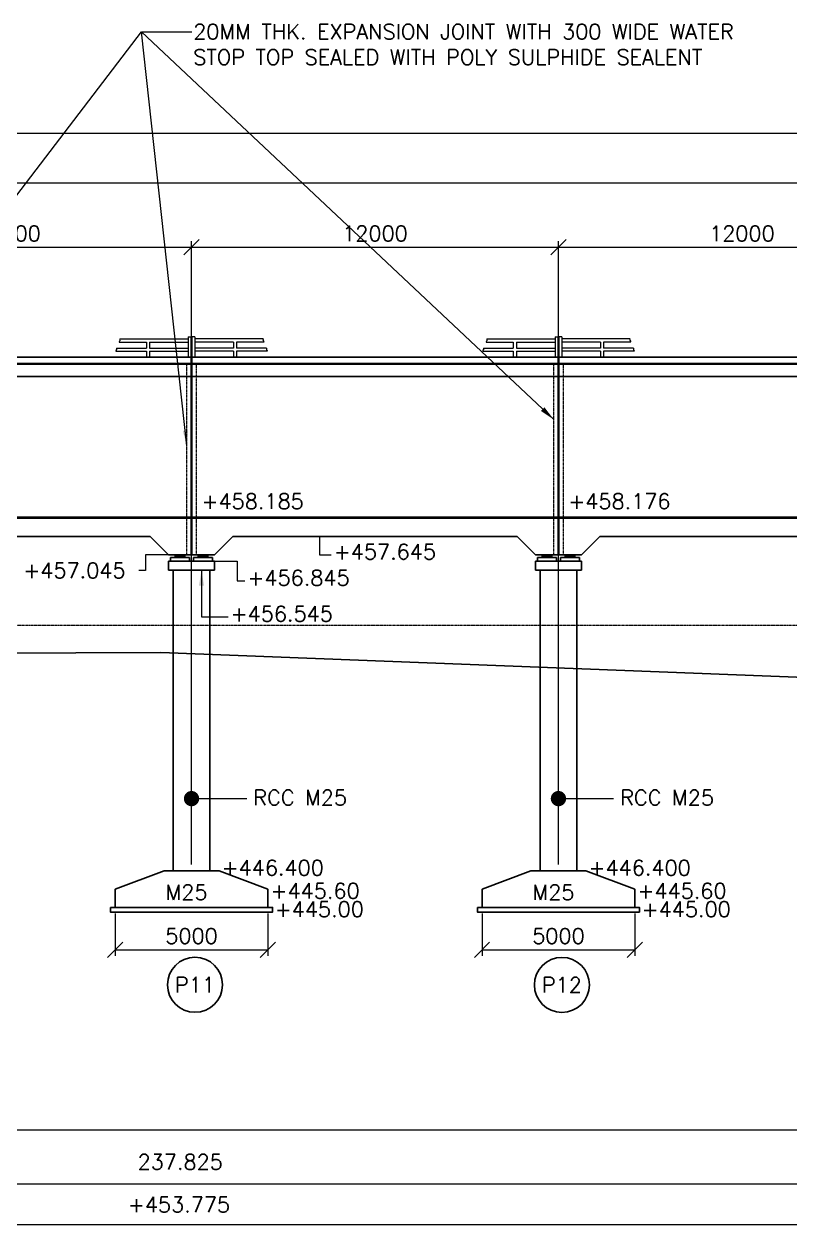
# Model space of a CAD drawing. Header units: millimetres. Extents: x -905235 to 365236, y -24492 to 346419.
# Drawn here: x 118926 to 143976, y 122022 to 161311 of the extents above; entities that cross this region are included whole.
import ezdxf
from ezdxf.enums import TextEntityAlignment as Align

# ---------------------------------------------------------------- set-up
doc = ezdxf.new("R2010")
doc.units = ezdxf.units.MM
doc.header["$LTSCALE"] = 9
doc.linetypes.add('HIDDEN', pattern=[0.375, 0.25, -0.125])
for name, color, linetype, lineweight in [('R_DASHED', 183, 'HIDDEN', 9), ('R_DIMENSION', 8, 'Continuous', 15), ('R_P.C.C', 94, 'Continuous', 15), ('R_TEXT G', 7, 'Continuous', 18)]:
    doc.layers.add(name, color=color, linetype=linetype, lineweight=lineweight)
doc.layers.add('R_HATCH', color=7, linetype='Continuous', lineweight=15, true_color=0xc7c7c7)
doc.styles.add('ROMANS', font='romans.shx')
doc.dimstyles.new('DIM-200', dxfattribs={"dimscale": 200, "dimtxt": 2.5, "dimasz": 2.5, "dimexe": 1, "dimexo": 1, "dimgap": 1, "dimtad": 1, "dimdec": 0, "dimzin": 0, "dimdsep": 46, "dimtxsty": 'ROMANS', "dimblk": 'OBLIQUE', "dimcen": 1, "dimclrd": 256, "dimclre": 256, "dimclrt": 7, "dimadec": 0, "dimazin": 0, "dimtfac": 1, "dimtdec": 0, "dimtofl": 0, "dimtmove": 0, "dimatfit": 3, "dimfxl": 1, "dimtolj": 1, "dimtzin": 0, "dimlwd": 9, "dimlwe": 9, "dimarcsym": 0})
doc.dimstyles.new('DIM-200$0', dxfattribs={"dimscale": 200, "dimtxt": 2.5, "dimasz": 2.5, "dimexe": 1, "dimexo": 1, "dimgap": 1, "dimtad": 1, "dimdec": 0, "dimzin": 0, "dimdsep": 46, "dimtxsty": 'ROMANS', "dimblk": 'OBLIQUE', "dimcen": 1, "dimclrd": 256, "dimclre": 256, "dimclrt": 7, "dimadec": 0, "dimazin": 0, "dimtfac": 1, "dimtdec": 0, "dimtofl": 0, "dimtmove": 0, "dimatfit": 3, "dimfxl": 1, "dimtolj": 1, "dimtzin": 0, "dimlwd": 9, "dimlwe": 9, "dimarcsym": 0})
pattern_1 = [(0, (-1330154.4514, 379726.94), (0, 6.985), [5.08, -1.905]), (90, (-1330154.4514, 379726.94), (-6.985, 4e-16), [5.08, -1.905])]
pattern_2 = [(0, (-1342154.4514, 379726.94), (0, 6.985), [5.08, -1.905]), (90, (-1342154.4514, 379726.94), (-6.985, 4e-16), [5.08, -1.905])]

# ---------------------------------------------------------------- blocks, each defined once
blk = doc.blocks.new('_Oblique')
at = {"color": 0, "linetype": 'ByBlock', "lineweight": -2}
blk.add_line((-0.5, -0.5), (0.5, 0.5), dxfattribs=at)
blk = doc.blocks.new('*D38')
at = {"layer": 'Defpoints', "color": 0, "transparency": 16777216}
for p in [(124404, 154007), (112404, 133610), (124404, 133610)]:
    blk.add_point(p, dxfattribs=at)
at = {"layer": 'R_DIMENSION', "lineweight": 9, "transparency": 16777216}
for p, q in [((112404, 133810), (112404, 154207)), ((124404, 133810), (124404, 154207)), ((112404, 154007), (124404, 154007))]:
    blk.add_line(p, q, dxfattribs=at)
at = {"layer": 'R_DIMENSION', "lineweight": 9, "transparency": 16777216, "xscale": 500, "yscale": 500, "zscale": 500, "rotation": 180}
blk.add_blockref('_Oblique', (112404, 154007), dxfattribs=at)
at = {"layer": 'R_DIMENSION', "lineweight": 9, "transparency": 16777216, "xscale": 500, "yscale": 500, "zscale": 500}
blk.add_blockref('_Oblique', (124404, 154007), dxfattribs=at)
at = {"layer": 'R_DIMENSION', "color": 7, "transparency": 16777216, "insert": (118404, 154457), "char_height": 500, "attachment_point": 5, "style": 'ROMANS'}
blk.add_mtext('\\A1;12000', dxfattribs=at)
blk = doc.blocks.new('*D39')
at = {"layer": 'Defpoints', "color": 0, "transparency": 16777216}
for p in [(136404, 154007), (124404, 133610), (136404, 133610)]:
    blk.add_point(p, dxfattribs=at)
at = {"layer": 'R_DIMENSION', "lineweight": 9, "transparency": 16777216}
for p, q in [((124404, 133810), (124404, 154207)), ((136404, 133810), (136404, 154207)), ((124404, 154007), (136404, 154007))]:
    blk.add_line(p, q, dxfattribs=at)
at = {"layer": 'R_DIMENSION', "lineweight": 9, "transparency": 16777216, "xscale": 500, "yscale": 500, "zscale": 500, "rotation": 180}
blk.add_blockref('_Oblique', (124404, 154007), dxfattribs=at)
at = {"layer": 'R_DIMENSION', "lineweight": 9, "transparency": 16777216, "xscale": 500, "yscale": 500, "zscale": 500}
blk.add_blockref('_Oblique', (136404, 154007), dxfattribs=at)
at = {"layer": 'R_DIMENSION', "color": 7, "transparency": 16777216, "insert": (130404, 154457), "char_height": 500, "attachment_point": 5, "style": 'ROMANS'}
blk.add_mtext('\\A1;12000', dxfattribs=at)
blk = doc.blocks.new('*D40')
at = {"layer": 'Defpoints', "color": 0, "transparency": 16777216}
for p in [(148404, 154007), (148404, 135179), (136404, 133610)]:
    blk.add_point(p, dxfattribs=at)
at = {"layer": 'R_DIMENSION', "lineweight": 9, "transparency": 16777216}
for p, q in [((136404, 133810), (136404, 154207)), ((148404, 135379), (148404, 154207)), ((136404, 154007), (148404, 154007))]:
    blk.add_line(p, q, dxfattribs=at)
at = {"layer": 'R_DIMENSION', "lineweight": 9, "transparency": 16777216, "xscale": 500, "yscale": 500, "zscale": 500, "rotation": 180}
blk.add_blockref('_Oblique', (136404, 154007), dxfattribs=at)
at = {"layer": 'R_DIMENSION', "lineweight": 9, "transparency": 16777216, "xscale": 500, "yscale": 500, "zscale": 500}
blk.add_blockref('_Oblique', (148404, 154007), dxfattribs=at)
at = {"layer": 'R_DIMENSION', "color": 7, "transparency": 16777216, "insert": (142404, 154457), "char_height": 500, "attachment_point": 5, "style": 'ROMANS'}
blk.add_mtext('\\A1;12000', dxfattribs=at)
blk = doc.blocks.new('*D49')
at = {"layer": 'Defpoints', "color": 0, "transparency": 16777216}
for p in [(220404, 157736), (-7596, 143742), (220404, 143742)]:
    blk.add_point(p, dxfattribs=at)
at = {"layer": 'R_DIMENSION', "lineweight": 9, "transparency": 16777216}
for p, q in [((-7596, 143942), (-7596, 157936)), ((-7596, 157736), (220404, 157736)), ((220404, 143942), (220404, 157936))]:
    blk.add_line(p, q, dxfattribs=at)
at = {"layer": 'R_DIMENSION', "lineweight": 9, "transparency": 16777216, "xscale": 500, "yscale": 500, "zscale": 500, "rotation": 180}
blk.add_blockref('_Oblique', (-7596, 157736), dxfattribs=at)
at = {"layer": 'R_DIMENSION', "lineweight": 9, "transparency": 16777216, "xscale": 500, "yscale": 500, "zscale": 500}
blk.add_blockref('_Oblique', (220404, 157736), dxfattribs=at)
at = {"layer": 'R_DIMENSION', "color": 7, "transparency": 16777216, "insert": (106404, 158186), "char_height": 500, "attachment_point": 5, "style": 'ROMANS'}
blk.add_mtext('\\A1;228000', dxfattribs=at)
blk = doc.blocks.new('*D5')
at = {"layer": 'Defpoints', "color": 0, "transparency": 16777216}
for p in [(148404, 156112), (-7596, 143742), (148404, 135179)]:
    blk.add_point(p, dxfattribs=at)
at = {"layer": 'R_DIMENSION', "lineweight": 9, "transparency": 16777216}
for p, q in [((-7596, 143942), (-7596, 156312)), ((-7596, 156112), (148404, 156112)), ((148404, 135379), (148404, 156312))]:
    blk.add_line(p, q, dxfattribs=at)
at = {"layer": 'R_DIMENSION', "lineweight": 9, "transparency": 16777216, "xscale": 500, "yscale": 500, "zscale": 500, "rotation": 180}
blk.add_blockref('_Oblique', (-7596, 156112), dxfattribs=at)
at = {"layer": 'R_DIMENSION', "lineweight": 9, "transparency": 16777216, "xscale": 500, "yscale": 500, "zscale": 500}
blk.add_blockref('_Oblique', (148404, 156112), dxfattribs=at)
at = {"layer": 'R_DIMENSION', "color": 7, "transparency": 16777216, "insert": (70404, 156562), "char_height": 500, "attachment_point": 5, "style": 'ROMANS'}
blk.add_mtext('\\A1;156000', dxfattribs=at)
blk = doc.blocks.new('*D191')
at = {"layer": 'Defpoints', "color": 0, "transparency": 16777216}
for p in [(121904, 132410), (126904, 132410), (126904, 131025)]:
    blk.add_point(p, dxfattribs=at)
at = {"layer": 'R_DIMENSION', "lineweight": 9, "transparency": 16777216}
for p, q in [((121904, 132210), (121904, 130825)), ((126904, 132210), (126904, 130825)), ((121904, 131025), (126904, 131025))]:
    blk.add_line(p, q, dxfattribs=at)
at = {"layer": 'R_DIMENSION', "lineweight": 9, "transparency": 16777216, "xscale": 500, "yscale": 500, "zscale": 500, "rotation": 180}
blk.add_blockref('_Oblique', (121904, 131025), dxfattribs=at)
at = {"layer": 'R_DIMENSION', "lineweight": 9, "transparency": 16777216, "xscale": 500, "yscale": 500, "zscale": 500}
blk.add_blockref('_Oblique', (126904, 131025), dxfattribs=at)
at = {"layer": 'R_DIMENSION', "color": 7, "transparency": 16777216, "insert": (124404, 131475), "char_height": 500, "attachment_point": 5, "style": 'ROMANS'}
blk.add_mtext('\\A1;5000', dxfattribs=at)
blk = doc.blocks.new('*D192')
at = {"layer": 'Defpoints', "color": 0, "transparency": 16777216}
for p in [(133904, 132410), (138904, 132410), (138904, 131025)]:
    blk.add_point(p, dxfattribs=at)
at = {"layer": 'R_DIMENSION', "lineweight": 9, "transparency": 16777216}
for p, q in [((133904, 132210), (133904, 130825)), ((138904, 132210), (138904, 130825)), ((133904, 131025), (138904, 131025))]:
    blk.add_line(p, q, dxfattribs=at)
at = {"layer": 'R_DIMENSION', "lineweight": 9, "transparency": 16777216, "xscale": 500, "yscale": 500, "zscale": 500, "rotation": 180}
blk.add_blockref('_Oblique', (133904, 131025), dxfattribs=at)
at = {"layer": 'R_DIMENSION', "lineweight": 9, "transparency": 16777216, "xscale": 500, "yscale": 500, "zscale": 500}
blk.add_blockref('_Oblique', (138904, 131025), dxfattribs=at)
at = {"layer": 'R_DIMENSION', "color": 7, "transparency": 16777216, "insert": (136404, 131475), "char_height": 500, "attachment_point": 5, "style": 'ROMANS'}
blk.add_mtext('\\A1;5000', dxfattribs=at)

msp = doc.modelspace()

# ---------------------------------------------------------------- hatches: boundary and pattern name
at = {"layer": 'R_HATCH'}
h = msp.add_hatch(dxfattribs=at)
h.set_pattern_fill('ANGLE', color=256)
h.set_pattern_definition(pattern_2)
h.paths.add_polyline_path([(124189.1, 143856.3), (124189.1, 143942.3), (123869.1, 143942.3), (123869.1, 143856.3)])
h = msp.add_hatch(dxfattribs=at)
h.set_pattern_fill('ANGLE', color=256)
h.set_pattern_definition(pattern_2)
h.paths.add_polyline_path([(124939.1, 143856.3), (124939.1, 143942.3), (124619.1, 143942.3), (124619.1, 143856.3)])
h = msp.add_hatch(dxfattribs=at)
h.set_pattern_fill('ANGLE', color=256)
h.set_pattern_definition(pattern_1)
h.paths.add_polyline_path([(136189.1, 143856.3), (136189.1, 143942.3), (135869.1, 143942.3), (135869.1, 143856.3)])
h = msp.add_hatch(dxfattribs=at)
h.set_pattern_fill('ANGLE', color=256)
h.set_pattern_definition(pattern_1)
h.paths.add_polyline_path([(136939.1, 143856.3), (136939.1, 143942.3), (136619.1, 143942.3), (136619.1, 143856.3)])

# ---------------------------------------------------------------- linework, layer by layer
for p, q in [((124394.1, 143942.3), (124394.1, 151082.3)), ((124414.1, 143942.3), (124414.1, 151082.3)), ((136394.1, 143942.3), (136394.1, 151082.3)), ((136414.1, 143942.3), (136414.1, 151082.3)), ((-7595.9, 150207.3), (220394.1, 150207.3)), ((-7595.9, 150182.3), (220394.1, 150182.3)), ((-7595.9, 149782.3), (220394.1, 149782.3)), ((-7595.9, 145182.3), (220394.1, 145182.3)), ((-7595.9, 145142.3), (220394.1, 145142.3)), ((113754.1, 144542.3), (123054.1, 144542.3)), ((123054.1, 144542.3), (123654.1, 143942.3)), ((125754.1, 144542.3), (125154.1, 143942.3)), ((125754.1, 144542.3), (135054.1, 144542.3)), ((135054.1, 144542.3), (135654.1, 143942.3)), ((137754.1, 144542.3), (137154.1, 143942.3)), ((137754.1, 144542.3), (147054.1, 144542.3)), ((124394.1, 143942.3), (123654.1, 143942.3)), ((123719.1, 143862.3), (123719.1, 143742.3)), ((123863.1, 143862.3), (123719.1, 143862.3)), ((123863.1, 143862.3), (123869.1, 143856.3)), ((123869.1, 143856.3), (123869.1, 143942.3)), ((123869.1, 143942.3), (124189.1, 143942.3)), ((123869.1, 143856.3), (124189.1, 143856.3)), ((124189.1, 143942.3), (124189.1, 143856.3)), ((124195.1, 143862.3), (124189.1, 143856.3)), ((124195.1, 143862.3), (124339.1, 143862.3)), ((124339.1, 143742.3), (124339.1, 143862.3)), ((124414.1, 143942.3), (125154.1, 143942.3)), ((124469.1, 143742.3), (124469.1, 143862.3)), ((124613.1, 143862.3), (124469.1, 143862.3)), ((124613.1, 143862.3), (124619.1, 143856.3)), ((124619.1, 143942.3), (124619.1, 143856.3)), ((124939.1, 143856.3), (124619.1, 143856.3)), ((124939.1, 143856.3), (124939.1, 143942.3)), ((124945.1, 143862.3), (124939.1, 143856.3)), ((124945.1, 143862.3), (125089.1, 143862.3)), ((125089.1, 143862.3), (125089.1, 143742.3)), ((136394.1, 143942.3), (135654.1, 143942.3)), ((135719.1, 143862.3), (135719.1, 143742.3)), ((135863.1, 143862.3), (135719.1, 143862.3)), ((135863.1, 143862.3), (135869.1, 143856.3)), ((135869.1, 143856.3), (135869.1, 143942.3)), ((135869.1, 143942.3), (136189.1, 143942.3)), ((135869.1, 143856.3), (136189.1, 143856.3)), ((136189.1, 143942.3), (136189.1, 143856.3)), ((136195.1, 143862.3), (136189.1, 143856.3)), ((136195.1, 143862.3), (136339.1, 143862.3)), ((136339.1, 143742.3), (136339.1, 143862.3)), ((136414.1, 143942.3), (137154.1, 143942.3)), ((136469.1, 143742.3), (136469.1, 143862.3)), ((136613.1, 143862.3), (136469.1, 143862.3)), ((136613.1, 143862.3), (136619.1, 143856.3)), ((136619.1, 143942.3), (136619.1, 143856.3)), ((136939.1, 143856.3), (136619.1, 143856.3)), ((136939.1, 143856.3), (136939.1, 143942.3)), ((136945.1, 143862.3), (136939.1, 143856.3)), ((136945.1, 143862.3), (137089.1, 143862.3)), ((137089.1, 143862.3), (137089.1, 143742.3)), ((123654.1, 143742.3), (125154.1, 143742.3)), ((123654.1, 143742.3), (123654.1, 143442.3)), ((125154.1, 143442.3), (123654.1, 143442.3)), ((123719.1, 143742.3), (124339.1, 143742.3)), ((123804.1, 133610.3), (123804.1, 143442.3)), ((125089.1, 143742.3), (124469.1, 143742.3)), ((125004.1, 133610.3), (125004.1, 143442.3)), ((125154.1, 143442.3), (125154.1, 143742.3)), ((135654.1, 143742.3), (137154.1, 143742.3)), ((135654.1, 143742.3), (135654.1, 143442.3)), ((137154.1, 143442.3), (135654.1, 143442.3)), ((135719.1, 143742.3), (136339.1, 143742.3)), ((135804.1, 133610.3), (135804.1, 143442.3)), ((137089.1, 143742.3), (136469.1, 143742.3)), ((137004.1, 133610.3), (137004.1, 143442.3)), ((137154.1, 143442.3), (137154.1, 143742.3)), ((121904.1, 133010.3), (123504.1, 133610.3)), ((123504.1, 133610.3), (125304.1, 133610.3)), ((126904.1, 133010.3), (125304.1, 133610.3)), ((133904.1, 133010.3), (135504.1, 133610.3)), ((135504.1, 133610.3), (137304.1, 133610.3)), ((138904.1, 133010.3), (137304.1, 133610.3)), ((121904.1, 132410.3), (121904.1, 133010.3)), ((126904.1, 132410.3), (126904.1, 133010.3)), ((133904.1, 132410.3), (133904.1, 133010.3)), ((138904.1, 132410.3), (138904.1, 133010.3)), ((121904.1, 132410.3), (126904.1, 132410.3)), ((133904.1, 132410.3), (138904.1, 132410.3))]:
    msp.add_line(p, q)
at = {"flags": 128}
msp.add_lwpolyline([(4414.1, 150407.3), (208394.1, 150407.3)], dxfattribs=at)
at = {"color": 4}
msp.add_lwpolyline([(-51595.9, 143412.3), (-26595.9, 143382.3), (-1595.9, 142792.3), (23404.1, 141777.3), (48404.1, 141372.3), (73404.1, 140937.3), (98404.1, 140657.3), (123404.1, 140747.3), (148404.1, 139779.3), (173404.1, 140817.3), (198404.1, 142492.3), (223404.1, 144727.3), (248404.1, 144947.3), (273404.1, 144897.3)], dxfattribs=at)
for points in [[(121754.1, 132410.3), (127054.1, 132410.3), (127054.1, 132260.3), (121754.1, 132260.3)], [(133754.1, 132410.3), (139054.1, 132410.3), (139054.1, 132260.3), (133754.1, 132260.3)]]:
    msp.add_lwpolyline(points, close=True)
for centre in [(124517.8, 129879.3), (136517.8, 129875.6)]:
    msp.add_circle(centre, 900)
at = {"layer": 'R_DASHED'}
msp.add_line((31737.4, 141642.3), (185717.5, 141642.3), dxfattribs=at)
for points in [[(124254.1, 150207.3), (124554.1, 150207.3), (124554.1, 143942.3), (124254.1, 143942.3)], [(136254.1, 150207.3), (136554.1, 150207.3), (136554.1, 143942.3), (136254.1, 143942.3)]]:
    msp.add_lwpolyline(points, close=True, dxfattribs=at)
at = {"layer": 'R_DIMENSION'}
for points in [[(128592.7, 144542.3), (128592.7, 143948.6), (128971.6, 143948.6)], [(123654.1, 143942.3), (122901.8, 143942.3), (122901.8, 143431.1), (122681.3, 143431.1)], [(125154.1, 143742.3), (125892.9, 143742.3), (125892.9, 143094.7), (126148, 143094.7)]]:
    msp.add_lwpolyline(points, dxfattribs=at)
at = {"layer": 'R_P.C.C'}
for p, q in [((122928.1, 150907.3), (122928.1, 150707.3)), ((123028.1, 150907.3), (123028.1, 150707.3)), ((125780.1, 150907.3), (125780.1, 150707.3)), ((125880.1, 150907.3), (125880.1, 150707.3)), ((134928.1, 150907.3), (134928.1, 150707.3)), ((135028.1, 150907.3), (135028.1, 150707.3)), ((137780.1, 150907.3), (137780.1, 150707.3)), ((137880.1, 150907.3), (137880.1, 150707.3)), ((122928.1, 150607.3), (122928.1, 150407.3)), ((123028.1, 150607.3), (123028.1, 150407.3)), ((125780.1, 150607.3), (125780.1, 150407.3)), ((125880.1, 150607.3), (125880.1, 150407.3)), ((134928.1, 150607.3), (134928.1, 150407.3)), ((135028.1, 150607.3), (135028.1, 150407.3)), ((137780.1, 150607.3), (137780.1, 150407.3)), ((137880.1, 150607.3), (137880.1, 150407.3)), ((252390.7, 125119.2), (-35557.8, 125119.2)), ((252390.7, 123352.6), (-35557.8, 123352.6)), ((252390.7, 122021.9), (-35557.8, 122021.9))]:
    msp.add_line(p, q, dxfattribs=at)
for points in [[(122039, 150907.3), (122928.1, 150907.3)], [(122064.3, 151007.3), (124294.1, 151007.3)], [(123028.1, 150907.3), (124294.1, 150907.3)], [(124294.1, 151082.3), (124294.1, 150407.3)], [(124514.1, 151082.3), (124514.1, 150407.3)], [(126743.9, 151007.3), (124514.1, 151007.3)], [(125780.1, 150907.3), (124514.1, 150907.3)], [(126769.1, 150907.3), (125880.1, 150907.3)], [(134039, 150907.3), (134928.1, 150907.3)], [(134064.3, 151007.3), (136294.1, 151007.3)], [(135028.1, 150907.3), (136294.1, 150907.3)], [(136294.1, 151082.3), (136294.1, 150407.3)], [(136514.1, 151082.3), (136514.1, 150407.3)], [(138743.9, 151007.3), (136514.1, 151007.3)], [(137780.1, 150907.3), (136514.1, 150907.3)], [(138769.1, 150907.3), (137880.1, 150907.3)], [(121927, 150607.3), (122928.1, 150607.3)], [(121952.2, 150707.3), (122928.1, 150707.3)], [(123028.1, 150707.3), (124294.1, 150707.3)], [(123028.1, 150607.3), (124294.1, 150607.3)], [(125780.1, 150707.3), (124514.1, 150707.3)], [(125780.1, 150607.3), (124514.1, 150607.3)], [(126855.9, 150707.3), (125880.1, 150707.3)], [(126881.2, 150607.3), (125880.1, 150607.3)], [(133927, 150607.3), (134928.1, 150607.3)], [(133952.2, 150707.3), (134928.1, 150707.3)], [(135028.1, 150707.3), (136294.1, 150707.3)], [(135028.1, 150607.3), (136294.1, 150607.3)], [(137780.1, 150707.3), (136514.1, 150707.3)], [(137780.1, 150607.3), (136514.1, 150607.3)], [(138855.9, 150707.3), (137880.1, 150707.3)], [(138881.2, 150607.3), (137880.1, 150607.3)]]:
    msp.add_lwpolyline(points, dxfattribs=at)
at = {"layer": 'R_P.C.C', "flags": 128}
for points in [[(124294.1, 151082.3), (124394.1, 151082.3)], [(124514.1, 151082.3), (124414.1, 151082.3)], [(136294.1, 151082.3), (136394.1, 151082.3)], [(136514.1, 151082.3), (136414.1, 151082.3)]]:
    msp.add_lwpolyline(points, dxfattribs=at)
at = {"layer": 'R_P.C.C'}
for points in [[(122064.3, 151007.3), (122064.3, 150994.2), (122065, 150973.3), (122057.1, 150964.8), (122065.6, 150954.4), (122051.9, 150942.6), (122046.7, 150930.9), (122039, 150907.3)], [(126743.9, 151007.3), (126743.8, 150994.2), (126743.2, 150973.3), (126751, 150964.8), (126742.5, 150954.4), (126756.3, 150942.6), (126761.5, 150930.9), (126769.1, 150907.3)], [(134064.3, 151007.3), (134064.3, 150994.2), (134065, 150973.3), (134057.1, 150964.8), (134065.6, 150954.4), (134051.9, 150942.6), (134046.7, 150930.9), (134039, 150907.3)], [(138743.9, 151007.3), (138743.8, 150994.2), (138743.2, 150973.3), (138751, 150964.8), (138742.5, 150954.4), (138756.3, 150942.6), (138761.5, 150930.9), (138769.1, 150907.3)], [(121952.2, 150707.3), (121952.3, 150694.2), (121952.9, 150673.3), (121945.1, 150664.8), (121953.6, 150654.4), (121939.8, 150642.6), (121934.6, 150630.9), (121927, 150607.3)], [(126855.9, 150707.3), (126855.9, 150694.2), (126855.3, 150673.3), (126863.1, 150664.8), (126854.6, 150654.4), (126868.3, 150642.6), (126873.6, 150630.9), (126881.2, 150607.3)], [(133952.2, 150707.3), (133952.3, 150694.2), (133952.9, 150673.3), (133945.1, 150664.8), (133953.6, 150654.4), (133939.8, 150642.6), (133934.6, 150630.9), (133927, 150607.3)], [(138855.9, 150707.3), (138855.9, 150694.2), (138855.3, 150673.3), (138863.1, 150664.8), (138854.6, 150654.4), (138868.3, 150642.6), (138873.6, 150630.9), (138881.2, 150607.3)]]:
    msp.add_spline(points, degree=3, dxfattribs=at)

# ---------------------------------------------------------------- texts
at = {"layer": 'R_TEXT G', "style": 'ROMANS'}
for s, p in [('+457.645', (129055.9, 143796.7)), ('+457.045', (118903.1, 143184.6)), ('+456.845', (126232.3, 142942.8)), ('+456.545', (125684, 141766.3)), ('RCC M25', (126425.9, 135752.5)), ('RCC M25', (138425.9, 135752.5)), ('+446.400', (125388.4, 133458.4)), ('+446.400', (137388.4, 133458.4)), ('+445.60', (126988.4, 132701.2)), ('+445.60', (138988.4, 132701.2)), ('M25', (123556.7, 132654.4)), ('M25', (135556.7, 132654.4))]:
    msp.add_text(s, height=500, dxfattribs=at).set_placement(p)
for s, p in [('P11', (124517.8, 129879.3)), ('P12', (136517.8, 129875.6))]:
    msp.add_text(s, height=500, dxfattribs=at).set_placement(p, align=Align.MIDDLE)
at = {"layer": 'R_TEXT G', "char_height": 500, "attachment_point": 1, "style": 'ROMANS'}
for s, insert, width in [('20MM THK. EXPANSION JOINT WITH 300 WIDE WATER STOP TOP SEALED WITH POLY SULPHIDE SEALENT', (124460.6, 161311.1), 21320.406), ('237.825', (122642, 124334.7), 1861.724), ('+453.775', (122322.9, 122938.3), 1861.724)]:
    msp.add_mtext(s, dxfattribs=dict(at, insert=insert, width=width))
for s, width, gutter_width, insert in [('+458.185', 5423.713, 2750, (124731.5, 145948.3)), ('+458.176', 5423.713, 2750, (136725.5, 145948.3)), ('+445.00', 2139.755, 1250, (127125.7, 132601.2)), ('+445.00', 2139.755, 1250, (139125.7, 132601.2))]:
    msp.add_mtext_dynamic_manual_height_columns(s, width=width, gutter_width=gutter_width, heights=[0], dxfattribs=dict(at, insert=insert))

# ---------------------------------------------------------------- dimensions: what is measured, and where the dimension line sits
at = {"layer": 'R_DIMENSION'}
for base, p1, p2, picture, middle in [((220404.1, 157736.3), (-7595.9, 143742.3), (220404.1, 143742.3), '*D49', (106404.1, 158186.3)), ((148404.1, 156112.2), (-7595.9, 143742.3), (148404.1, 135179.3), '*D5', (70404.1, 156562.2)), ((124404.1, 154006.6), (112404.1, 133610.3), (124404.1, 133610.3), '*D38', (118404.1, 154456.6)), ((136404.1, 154006.6), (124404.1, 133610.3), (136404.1, 133610.3), '*D39', (130404.1, 154456.6)), ((148404.1, 154006.6), (136404.1, 133610.3), (148404.1, 135179.3), '*D40', (142404.1, 154456.6))]:
    dim = msp.add_linear_dim(base=base, p1=p1, p2=p2, dimstyle='DIM-200', dxfattribs=at)
    dim.commit()
    dim.dimension.update_dxf_attribs({"geometry": picture, "text_midpoint": middle})
for base, p1, p2, picture, middle in [((126904.1, 131024.6), (121904.1, 132410.3), (126904.1, 132410.3), '*D191', (124404.1, 131474.6)), ((138904.1, 131024.6), (133904.1, 132410.3), (138904.1, 132410.3), '*D192', (136404.1, 131474.6))]:
    dim = msp.add_linear_dim(base=base, p1=p1, p2=p2, dimstyle='DIM-200$0', override={"dimarcsym": 1}, dxfattribs=at)
    dim.commit()
    dim.dimension.update_dxf_attribs({"geometry": picture, "text_midpoint": middle})

# ---------------------------------------------------------------- leaders
for points, override in [([(112414.1, 147512.3), (122769.3, 161056.2), (124415.8, 161056.2)], {"dimgap": 1, "dimtad": 0, "dimarcsym": 1}), ([(124254.1, 147512.3), (122769.3, 161056.2), (124415.8, 161056.2)], {"dimgap": 1, "dimtad": 0, "dimarcsym": 1}), ([(136254.1, 148369.3), (122769.3, 161056.2)], {"dimgap": 1, "dimtad": 0, "dimarcsym": 1}), ([(124404.1, 135969.9), (126208.4, 135969.9)], {"dimgap": 1, "dimtad": 0, "dimldrblk": 'Dot', "dimarcsym": 1}), ([(136404.1, 135969.9), (138208.4, 135969.9)], {"dimgap": 1, "dimtad": 0, "dimldrblk": 'Dot', "dimarcsym": 1})]:
    msp.add_leader(points, dimstyle='DIM-200', override=override, dxfattribs=at)
msp.add_leader([(124730.7, 143442.3), (124730.7, 141918.2), (125599.7, 141918.2)], dimstyle='DIM-200', dxfattribs=at)

doc.saveas('drawing.dxf')
